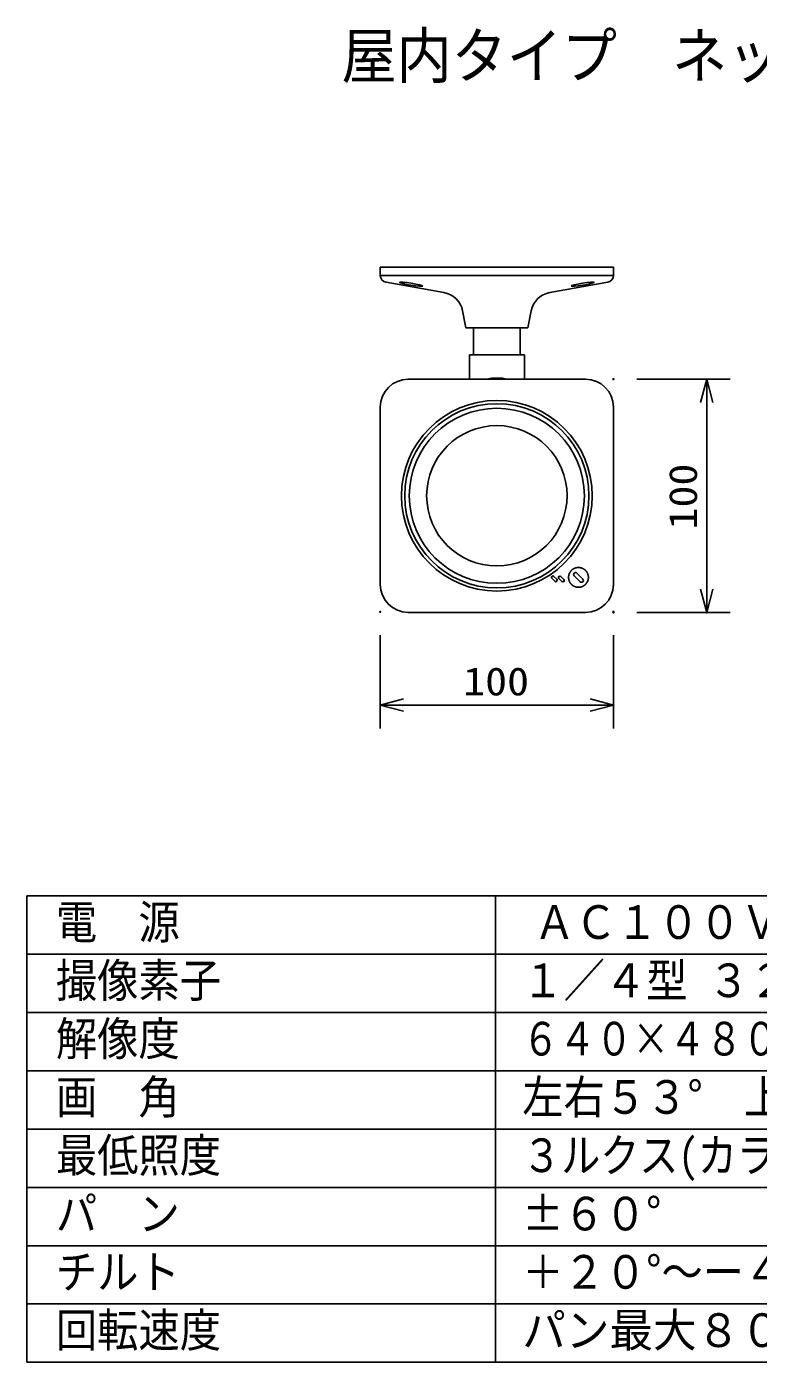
# Model space of a CAD drawing. Units: millimetres, scale not verified. Extents: x -62 to 63, y -57 to 58.
# Drawn here: x -62.5 to 0.3, y -56.8 to 57.7 of the extents above; entities that cross this region are included whole.
import ezdxf
from ezdxf.enums import TextEntityAlignment as Align

# ---------------------------------------------------------------- set-up
doc = ezdxf.new("R2010")
doc.units = ezdxf.units.MM
doc.header["$LTSCALE"] = 0.191673
doc.header["$PDMODE"] = 32
doc.header["$PDSIZE"] = 0.0958
for name, color, linetype in [('0-0_MOJI1', 2, 'Continuous'), ('0-2_GAIKEI', 1, 'Continuous'), ('0-3_WAKU', 7, 'Continuous')]:
    doc.layers.add(name, color=color, linetype=linetype)
doc.styles.add('ＭＳ ゴシック', font='')
doc.styles.get('ＭＳ ゴシック').set_extended_font_data('MS Gothic')

# ---------------------------------------------------------------- blocks, each defined once
blk = doc.blocks.new('_OPEN30')
at = {"layer": '0-3_WAKU'}
blk.add_line((0, 0), (-1, 0), dxfattribs=at)
blk.add_lwpolyline([(-1, 0.26795), (0, 0), (-1, -0.26795)], dxfattribs=at)

msp = doc.modelspace()

# ---------------------------------------------------------------- linework, layer by layer
at = {"layer": '0-2_GAIKEI', "color": 7}
for p, q in [((-12.1446, 37.0839), (-32.1445, 37.0839)), ((-32.1445, 37.0839), (-32.1445, 36.3873)), ((-12.1446, 36.3873), (-12.1446, 37.0839)), ((-26.6951, 34.9222), (-31.6488, 35.7964)), ((-17.594, 34.9222), (-12.6403, 35.7964)), ((-24.7946, 31.8839), (-25.0802, 33.3382)), ((-19.4946, 31.8839), (-19.2089, 33.3382)), ((-24.7946, 31.8839), (-19.4946, 31.8839)), ((-24.1446, 29.5832), (-24.1446, 31.8839)), ((-20.1446, 29.5832), (-20.1446, 31.8839)), ((-19.7848, 29.5832), (-24.5043, 29.5832)), ((-24.5043, 27.4839), (-24.5043, 29.5832)), ((-19.7848, 29.5832), (-19.7848, 27.4839)), ((-14.5446, 27.4839), (-29.7445, 27.4839)), ((-32.1445, 25.0839), (-32.1445, 9.8839)), ((-12.1446, 9.8839), (-12.1446, 25.0839)), ((-29.7445, 7.4839), (-14.5446, 7.4839))]:
    msp.add_line(p, q, dxfattribs=at)
at = {"layer": '0-2_GAIKEI'}
for p, q in [((-32.1445, 36.3873), (-12.1446, 36.3873)), ((-17.1821, 10.1518), (-17.4367, 10.4064)), ((-17.267, 10.5761), (-17.0124, 10.3215)), ((-16.5693, 10.1406), (-16.8239, 10.3952)), ((-16.6542, 10.5649), (-16.3996, 10.3103)), ((-15.9946, 10.4839), (-15.9939, 10.5173)), ((-15.9925, 10.4463), (-15.9946, 10.4839)), ((-15.9939, 10.5173), (-15.9931, 10.534)), ((-15.9931, 10.534), (-15.992, 10.5507)), ((-15.9896, 10.4087), (-15.9925, 10.4463)), ((-15.992, 10.5507), (-15.9905, 10.5674)), ((-15.9905, 10.5674), (-15.9887, 10.584)), ((-15.9875, 10.38), (-15.9896, 10.4087)), ((-15.9887, 10.584), (-15.9865, 10.6007)), ((-15.9841, 10.3515), (-15.9875, 10.38)), ((-15.9865, 10.6007), (-15.9841, 10.6173)), ((-15.9841, 10.6173), (-15.9813, 10.6338)), ((-15.9813, 10.3331), (-15.9841, 10.3515)), ((-15.9813, 10.6338), (-15.9782, 10.6503)), ((-15.9781, 10.3147), (-15.9813, 10.3331)), ((-15.9782, 10.6503), (-15.9747, 10.6668)), ((-15.9747, 10.3006), (-15.9781, 10.3147)), ((-15.9747, 10.6668), (-15.9709, 10.6832)), ((-15.9709, 10.6832), (-15.9668, 10.6996)), ((-15.9668, 10.6996), (-15.9624, 10.7159)), ((-15.9624, 10.7159), (-15.9576, 10.7321)), ((-15.9576, 10.7321), (-15.9525, 10.7482)), ((-15.9525, 10.7482), (-15.9471, 10.7642)), ((-15.9471, 10.7642), (-15.9413, 10.7802)), ((-15.9413, 10.7802), (-15.9353, 10.796)), ((-15.9353, 10.796), (-15.9289, 10.8117)), ((-15.9289, 10.8117), (-15.9221, 10.8274)), ((-15.9221, 10.8274), (-15.9151, 10.8429)), ((-15.9151, 10.8429), (-15.9077, 10.8582)), ((-15.9077, 10.8582), (-15.9001, 10.8735)), ((-15.9001, 10.8735), (-15.8921, 10.8886)), ((-15.8921, 10.8886), (-15.8838, 10.9035)), ((-15.8838, 10.9035), (-15.8752, 10.9183)), ((-15.8752, 10.9183), (-15.8663, 10.9329)), ((-15.8663, 10.9329), (-15.8571, 10.9474)), ((-15.8571, 10.9474), (-15.8476, 10.9616)), ((-15.8476, 10.9616), (-15.8378, 10.9757)), ((-15.8378, 10.9757), (-15.8278, 10.9896)), ((-15.8278, 10.9896), (-15.8174, 11.0033)), ((-15.8174, 11.0033), (-15.8068, 11.0168)), ((-15.8068, 11.0168), (-15.7959, 11.0301)), ((-15.7959, 11.0301), (-15.7848, 11.0432)), ((-15.7848, 11.0432), (-15.7733, 11.056)), ((-15.7733, 11.056), (-15.7616, 11.0686)), ((-15.7616, 11.0686), (-15.7496, 11.081)), ((-15.7496, 11.081), (-15.7374, 11.0931)), ((-15.7374, 11.0931), (-15.725, 11.1049)), ((-15.725, 11.1049), (-15.7122, 11.1165)), ((-15.7122, 11.1165), (-15.6993, 11.1279)), ((-15.6993, 11.1279), (-15.6861, 11.139)), ((-15.6861, 11.139), (-15.6727, 11.1498)), ((-15.6727, 11.1498), (-15.6591, 11.1604)), ((-15.6591, 11.1604), (-15.6453, 11.1706)), ((-15.6453, 11.1706), (-15.6313, 11.1806)), ((-15.6313, 11.1806), (-15.6171, 11.1903)), ((-15.6171, 11.1903), (-15.6027, 11.1998)), ((-15.6027, 11.1998), (-15.5882, 11.2089)), ((-15.5882, 11.2089), (-15.5734, 11.2177)), ((-15.5734, 11.2177), (-15.5585, 11.2263)), ((-15.5585, 11.2263), (-15.5435, 11.2345)), ((-15.5435, 11.2345), (-15.5283, 11.2424)), ((-15.5283, 11.2424), (-15.5129, 11.25)), ((-15.5129, 11.25), (-15.4974, 11.2573)), ((-15.4974, 11.2573), (-15.4818, 11.2642)), ((-15.4818, 11.2642), (-15.466, 11.2708)), ((-15.466, 11.2708), (-15.4502, 11.2772)), ((-15.4502, 11.2772), (-15.4342, 11.2831)), ((-15.4342, 11.2831), (-15.4181, 11.2887)), ((-15.4181, 11.2887), (-15.402, 11.2941)), ((-15.402, 11.2941), (-15.3857, 11.299)), ((-15.3857, 11.299), (-15.3694, 11.3037)), ((-15.3694, 11.3037), (-15.353, 11.308)), ((-15.353, 11.308), (-15.3365, 11.312)), ((-15.3365, 11.312), (-15.32, 11.3156)), ((-15.32, 11.3156), (-15.3034, 11.319)), ((-15.3034, 11.319), (-15.2868, 11.3219)), ((-15.2931, 10.8587), (-14.7698, 10.3354)), ((-15.2868, 11.3219), (-15.2702, 11.3246)), ((-15.2702, 11.3246), (-15.2535, 11.327)), ((-15.2535, 11.327), (-15.2368, 11.3289)), ((-15.2368, 11.3289), (-15.22, 11.3306)), ((-15.22, 11.3306), (-15.2033, 11.332)), ((-15.2033, 11.332), (-15.1866, 11.333)), ((-15.1866, 11.333), (-15.1699, 11.3336)), ((-15.1699, 11.3336), (-15.1531, 11.334)), ((-15.1531, 11.334), (-15.1365, 11.334)), ((-15.1365, 11.334), (-15.1198, 11.3337)), ((-15.1198, 11.3337), (-15.1032, 11.333)), ((-15.1032, 11.333), (-15.0866, 11.332)), ((-15.0866, 11.332), (-15.07, 11.3307)), ((-15.07, 11.3307), (-15.0535, 11.3291)), ((-15.0535, 11.3291), (-15.0371, 11.3271)), ((-15.0371, 11.3271), (-15.0207, 11.3249)), ((-15.0207, 11.3249), (-15.0044, 11.3223)), ((-15.0044, 11.3223), (-14.9882, 11.3194)), ((-14.9882, 11.3194), (-14.972, 11.3162)), ((-14.972, 11.3162), (-14.9559, 11.3127)), ((-14.9559, 11.3127), (-14.94, 11.3088)), ((-14.94, 11.3088), (-14.924, 11.3047)), ((-14.924, 11.3047), (-14.9082, 11.3003)), ((-14.9082, 11.3003), (-14.8925, 11.2955)), ((-14.8925, 11.2955), (-14.8769, 11.2905)), ((-14.8769, 11.2905), (-14.8614, 11.2852)), ((-14.8614, 11.2852), (-14.846, 11.2796)), ((-14.846, 11.2796), (-14.8307, 11.2737)), ((-14.8307, 11.2737), (-14.8156, 11.2675)), ((-14.8156, 11.2675), (-14.8006, 11.2611)), ((-14.8006, 11.2611), (-14.7857, 11.2543)), ((-14.7857, 11.2543), (-14.771, 11.2473)), ((-14.771, 11.2473), (-14.7564, 11.24)), ((-14.7564, 11.24), (-14.7419, 11.2325)), ((-14.7419, 11.2325), (-14.7276, 11.2247)), ((-14.7276, 11.2247), (-14.7135, 11.2166)), ((-14.7135, 11.2166), (-14.6995, 11.2082)), ((-14.6995, 11.2082), (-14.6857, 11.1996)), ((-14.6857, 11.1996), (-14.6721, 11.1907)), ((-14.6721, 11.1907), (-14.6586, 11.1816)), ((-14.6586, 11.1816), (-14.6454, 11.1722)), ((-14.6454, 11.1722), (-14.6323, 11.1626)), ((-14.6323, 11.1626), (-14.6194, 11.1527)), ((-14.6194, 11.1527), (-14.6067, 11.1425)), ((-14.6067, 11.1425), (-14.5942, 11.1322)), ((-14.5942, 11.1322), (-14.5819, 11.1216)), ((-14.5819, 11.1216), (-14.5699, 11.1107)), ((-14.5699, 11.1107), (-14.558, 11.0996)), ((-14.558, 11.0996), (-14.5464, 11.0883)), ((-14.5464, 11.0883), (-14.535, 11.0768)), ((-14.535, 11.0768), (-14.5238, 11.065)), ((-14.5238, 11.065), (-14.5129, 11.053)), ((-14.5129, 11.053), (-14.5021, 11.0408)), ((-14.5021, 11.0408), (-14.4917, 11.0284)), ((-14.4917, 11.0284), (-14.4814, 11.0158)), ((-14.4814, 11.0158), (-14.4714, 11.003)), ((-14.4714, 11.003), (-14.4617, 10.99)), ((-14.4617, 10.99), (-14.4522, 10.9768)), ((-14.4522, 10.9768), (-14.4429, 10.9635)), ((-14.4429, 10.9635), (-14.4339, 10.9499)), ((-14.4339, 10.9499), (-14.4252, 10.9362)), ((-14.4252, 10.9362), (-14.4167, 10.9223)), ((-14.4167, 10.9223), (-14.4084, 10.9082)), ((-14.4084, 10.9082), (-14.4005, 10.894)), ((-14.4005, 10.894), (-14.3927, 10.8797)), ((-14.3927, 10.8797), (-14.3853, 10.8652)), ((-14.3853, 10.8652), (-14.3781, 10.8505)), ((-14.3781, 10.8505), (-14.3712, 10.8357)), ((-14.3712, 10.8357), (-14.3646, 10.8208)), ((-14.3646, 10.8208), (-14.3583, 10.8057)), ((-14.3583, 10.8057), (-14.3522, 10.7905)), ((-14.3522, 10.7905), (-14.3465, 10.7752)), ((-14.3465, 10.7752), (-14.341, 10.7598)), ((-14.341, 10.7598), (-14.3358, 10.7442)), ((-14.3358, 10.7442), (-14.3309, 10.7286)), ((-14.3309, 10.7286), (-14.3263, 10.7128)), ((-14.3263, 10.7128), (-14.3219, 10.697)), ((-14.3219, 10.697), (-14.3179, 10.6811)), ((-14.3179, 10.6811), (-14.3142, 10.665)), ((-14.3109, 10.3174), (-14.3143, 10.3009)), ((-14.3142, 10.665), (-14.3108, 10.6489)), ((-14.3077, 10.334), (-14.3109, 10.3174)), ((-14.3108, 10.6489), (-14.3077, 10.6327)), ((-14.3077, 10.6327), (-14.305, 10.6165)), ((-14.3049, 10.3507), (-14.3077, 10.334)), ((-14.305, 10.6165), (-14.3025, 10.6002)), ((-14.3024, 10.3674), (-14.3049, 10.3507)), ((-14.3025, 10.6002), (-14.3004, 10.5838)), ((-14.3002, 10.3841), (-14.3024, 10.3674)), ((-14.3004, 10.5838), (-14.2985, 10.5673)), ((-14.2984, 10.4008), (-14.3002, 10.3841)), ((-14.2985, 10.5673), (-14.297, 10.5508)), ((-14.2969, 10.4175), (-14.2984, 10.4008)), ((-14.297, 10.5508), (-14.2958, 10.5343)), ((-14.2957, 10.4343), (-14.2969, 10.4175)), ((-14.2958, 10.5343), (-14.295, 10.5177)), ((-14.2949, 10.451), (-14.2957, 10.4343)), ((-14.295, 10.5177), (-14.2945, 10.5011)), ((-14.2944, 10.4677), (-14.2949, 10.451)), ((-14.2945, 10.5011), (-14.2943, 10.4844)), ((-14.2943, 10.4844), (-14.2944, 10.4677)), ((-15.9712, 10.2865), (-15.9747, 10.3006)), ((-15.9672, 10.271), (-15.9712, 10.2865)), ((-15.963, 10.2556), (-15.9672, 10.271)), ((-15.9584, 10.2392), (-15.963, 10.2556)), ((-15.9534, 10.223), (-15.9584, 10.2392)), ((-15.9482, 10.2072), (-15.9534, 10.223)), ((-15.9427, 10.1916), (-15.9482, 10.2072)), ((-15.9369, 10.1764), (-15.9427, 10.1916)), ((-15.9309, 10.1612), (-15.9369, 10.1764)), ((-15.9245, 10.1462), (-15.9309, 10.1612)), ((-15.9178, 10.1312), (-15.9245, 10.1462)), ((-15.9109, 10.1164), (-15.9178, 10.1312)), ((-15.9036, 10.1016), (-15.9109, 10.1164)), ((-15.8961, 10.0871), (-15.9036, 10.1016)), ((-15.8883, 10.0727), (-15.8961, 10.0871)), ((-15.8803, 10.0586), (-15.8883, 10.0727)), ((-15.8719, 10.0445), (-15.8803, 10.0586)), ((-15.8633, 10.0307), (-15.8719, 10.0445)), ((-15.8545, 10.017), (-15.8633, 10.0307)), ((-15.8454, 10.0035), (-15.8545, 10.017)), ((-15.836, 9.9901), (-15.8454, 10.0035)), ((-15.8264, 9.977), (-15.836, 9.9901)), ((-15.8165, 9.964), (-15.8264, 9.977)), ((-15.8064, 9.9513), (-15.8165, 9.964)), ((-15.7961, 9.9387), (-15.8064, 9.9513)), ((-15.7855, 9.9263), (-15.7961, 9.9387)), ((-15.7747, 9.9142), (-15.7855, 9.9263)), ((-15.7637, 9.9022), (-15.7747, 9.9142)), ((-15.7525, 9.8904), (-15.7637, 9.9022)), ((-15.741, 9.8789), (-15.7525, 9.8904)), ((-15.7293, 9.8676), (-15.741, 9.8789)), ((-15.7174, 9.8565), (-15.7293, 9.8676)), ((-15.7053, 9.8456), (-15.7174, 9.8565)), ((-15.693, 9.835), (-15.7053, 9.8456)), ((-15.6805, 9.8246), (-15.693, 9.835)), ((-15.6679, 9.8144), (-15.6805, 9.8246)), ((-15.655, 9.8045), (-15.6679, 9.8144)), ((-15.6419, 9.7948), (-15.655, 9.8045)), ((-15.6287, 9.7854), (-15.6419, 9.7948)), ((-15.6153, 9.7762), (-15.6287, 9.7854)), ((-15.6017, 9.7673), (-15.6153, 9.7762)), ((-15.5879, 9.7586), (-15.6017, 9.7673)), ((-15.5739, 9.7502), (-15.5879, 9.7586)), ((-15.5598, 9.7421), (-15.5739, 9.7502)), ((-15.5456, 9.7342), (-15.5598, 9.7421)), ((-15.5312, 9.7266), (-15.5456, 9.7342)), ((-15.5166, 9.7193), (-15.5312, 9.7266)), ((-15.5019, 9.7123), (-15.5166, 9.7193)), ((-15.487, 9.7056), (-15.5019, 9.7123)), ((-15.472, 9.6991), (-15.487, 9.7056)), ((-15.4569, 9.693), (-15.472, 9.6991)), ((-15.4416, 9.6871), (-15.4569, 9.693)), ((-15.4262, 9.6815), (-15.4416, 9.6871)), ((-15.4107, 9.6763), (-15.4262, 9.6815)), ((-15.3951, 9.6713), (-15.4107, 9.6763)), ((-15.3794, 9.6666), (-15.3951, 9.6713)), ((-15.3635, 9.6623), (-15.3794, 9.6666)), ((-15.3476, 9.6582), (-15.3635, 9.6623)), ((-15.3316, 9.6545), (-15.3476, 9.6582)), ((-15.3155, 9.6511), (-15.3316, 9.6545)), ((-15.2993, 9.6479), (-15.3155, 9.6511)), ((-15.283, 9.6451), (-15.2993, 9.6479)), ((-15.2667, 9.6426), (-15.283, 9.6451)), ((-15.2503, 9.6405), (-15.2667, 9.6426)), ((-15.2338, 9.6386), (-15.2503, 9.6405)), ((-15.2173, 9.637), (-15.2338, 9.6386)), ((-15.2008, 9.6358), (-15.2173, 9.637)), ((-15.1842, 9.6349), (-15.2008, 9.6358)), ((-15.1676, 9.6343), (-15.1842, 9.6349)), ((-15.151, 9.6341), (-15.1676, 9.6343)), ((-15.1343, 9.6341), (-15.151, 9.6341)), ((-15.1176, 9.6345), (-15.1343, 9.6341)), ((-15.101, 9.6352), (-15.1176, 9.6345)), ((-15.0843, 9.6363), (-15.101, 9.6352)), ((-15.0676, 9.6376), (-15.0843, 9.6363)), ((-15.0509, 9.6393), (-15.0676, 9.6376)), ((-15.0343, 9.6413), (-15.0509, 9.6393)), ((-15.0177, 9.6437), (-15.0343, 9.6413)), ((-15.0011, 9.6463), (-15.0177, 9.6437)), ((-14.9846, 9.6493), (-15.0011, 9.6463)), ((-14.9681, 9.6526), (-14.9846, 9.6493)), ((-14.9517, 9.6563), (-14.9681, 9.6526)), ((-14.9353, 9.6602), (-14.9517, 9.6563)), ((-14.919, 9.6645), (-14.9353, 9.6602)), ((-14.9028, 9.6691), (-14.919, 9.6645)), ((-14.8866, 9.6741), (-14.9028, 9.6691)), ((-14.8706, 9.6793), (-14.8866, 9.6741)), ((-14.8546, 9.6849), (-14.8706, 9.6793)), ((-14.8388, 9.6908), (-14.8546, 9.6849)), ((-14.823, 9.6971), (-14.8388, 9.6908)), ((-14.8074, 9.7037), (-14.823, 9.6971)), ((-14.7919, 9.7106), (-14.8074, 9.7037)), ((-14.7765, 9.7178), (-14.7919, 9.7106)), ((-14.7612, 9.7253), (-14.7765, 9.7178)), ((-14.7461, 9.7332), (-14.7612, 9.7253)), ((-14.7312, 9.7413), (-14.7461, 9.7332)), ((-14.7164, 9.7498), (-14.7312, 9.7413)), ((-14.7017, 9.7586), (-14.7164, 9.7498)), ((-14.6872, 9.7676), (-14.7017, 9.7586)), ((-14.6729, 9.777), (-14.6872, 9.7676)), ((-14.6588, 9.7866), (-14.6729, 9.777)), ((-14.6449, 9.7966), (-14.6588, 9.7866)), ((-14.6312, 9.8068), (-14.6449, 9.7966)), ((-14.6176, 9.8173), (-14.6312, 9.8068)), ((-14.6043, 9.828), (-14.6176, 9.8173)), ((-14.5911, 9.8391), (-14.6043, 9.828)), ((-14.5783, 9.8504), (-14.5911, 9.8391)), ((-14.5656, 9.8619), (-14.5783, 9.8504)), ((-14.5531, 9.8737), (-14.5656, 9.8619)), ((-14.5409, 9.8858), (-14.5531, 9.8737)), ((-14.529, 9.8981), (-14.5409, 9.8858)), ((-14.5173, 9.9107), (-14.529, 9.8981)), ((-14.5058, 9.9235), (-14.5173, 9.9107)), ((-14.4946, 9.9365), (-14.5058, 9.9235)), ((-14.4837, 9.9498), (-14.4946, 9.9365)), ((-14.473, 9.9632), (-14.4837, 9.9498)), ((-14.4627, 9.9769), (-14.473, 9.9632)), ((-14.4526, 9.9908), (-14.4627, 9.9769)), ((-14.4427, 10.0049), (-14.4526, 9.9908)), ((-14.4332, 10.0192), (-14.4427, 10.0049)), ((-14.4239, 10.0336), (-14.4332, 10.0192)), ((-14.415, 10.0483), (-14.4239, 10.0336)), ((-14.4063, 10.0631), (-14.415, 10.0483)), ((-14.3979, 10.0781), (-14.4063, 10.0631)), ((-14.3899, 10.0932), (-14.3979, 10.0781)), ((-14.3821, 10.1085), (-14.3899, 10.0932)), ((-14.3747, 10.1239), (-14.3821, 10.1085)), ((-14.3676, 10.1394), (-14.3747, 10.1239)), ((-14.3608, 10.1551), (-14.3676, 10.1394)), ((-14.3543, 10.1709), (-14.3608, 10.1551)), ((-14.3481, 10.1868), (-14.3543, 10.1709)), ((-14.3423, 10.2029), (-14.3481, 10.1868)), ((-14.3368, 10.219), (-14.3423, 10.2029)), ((-14.3317, 10.2352), (-14.3368, 10.219)), ((-14.3268, 10.2515), (-14.3317, 10.2352)), ((-14.3223, 10.2679), (-14.3268, 10.2515)), ((-14.3182, 10.2844), (-14.3223, 10.2679)), ((-14.3143, 10.3009), (-14.3182, 10.2844))]:
    msp.add_line(p, q, dxfattribs=at)
at = {"layer": '0-2_GAIKEI', "color": 3}
for p, q in [((-10.1446, 27.4839), (-2.1446, 27.4839)), ((-4.1446, 25.4839), (-4.1446, 9.4839)), ((-10.1446, 7.4839), (-2.1446, 7.4839)), ((-32.1445, 5.535), (-32.1445, -2.465)), ((-12.1446, 5.535), (-12.1446, -2.465)), ((-30.1445, -0.465), (-14.1446, -0.465))]:
    msp.add_line(p, q, dxfattribs=at)
at = {"layer": '0-2_GAIKEI'}
msp.add_lwpolyline([(-14.9961, 10.1092), (-15.3708, 10.4839), (-15.5193, 10.6324)], dxfattribs=at)
for centre, radius in [((-22.1445, 17.4839), 8.1785), ((-22.1446, 17.4839), 7.9), ((-22.1446, 17.4839), 7.5057), ((-22.1446, 17.4839), 6.0195)]:
    msp.add_circle(centre, radius, dxfattribs=at)
at = {"layer": '0-2_GAIKEI', "color": 7}
for centre, radius, start, end in [((-31.5445, 36.3873), 0.6, 180, 259.99202), ((-12.7446, 36.3873), 0.6, 280.00798, 0), ((-27.0427, 32.9527), 2, 11.11304, 79.99202), ((-17.2464, 32.9527), 2, 100.00798, 168.88696), ((-29.7445, 25.0839), 2.4, 90, 180), ((-14.5446, 25.0839), 2.4, 0, 90), ((-29.7445, 9.8839), 2.4, 180, 270), ((-14.5446, 9.8839), 2.4, 270, 0)]:
    msp.add_arc(centre, radius, start, end, dxfattribs=at)
at = {"layer": '0-2_GAIKEI'}
for centre, radius, start, end in [((-22.1446, 23.0839), 4.4995, 77.9259, 102.0741), ((-17.3518, 10.4912), 0.12, 45, 225), ((-17.0973, 10.2367), 0.12, 225, 45), ((-16.739, 10.48), 0.12, 45, 225), ((-16.4845, 10.2255), 0.12, 225, 45), ((-15.4062, 10.7456), 0.16, 45, 225), ((-14.8829, 10.2223), 0.16, 225, 45)]:
    msp.add_arc(centre, radius, start, end, dxfattribs=at)
for centre, major_axis in [((-29.4953, 35.6299), (0.989, -0.1574)), ((-14.7938, 35.6299), (-0.989, -0.1574))]:
    msp.add_ellipse(centre, major_axis=major_axis, ratio=0.082455, dxfattribs=at)
at = {"layer": '0-3_WAKU', "color": 4}
for p, q in [((-62.4652, -16.828), (-62.4652, -56.8279)), ((62.5346, -16.828), (-62.4652, -16.828)), ((-22.2597, -56.8279), (-22.2597, -16.828)), ((-62.4652, -56.8279), (62.5346, -56.8279))]:
    msp.add_line(p, q, dxfattribs=at)
at = {"layer": '0-3_WAKU', "color": 1}
for p, q in [((62.5346, -21.8279), (-62.4652, -21.8279)), ((62.5346, -26.8279), (-62.4652, -26.8279)), ((62.5346, -31.8279), (-62.4652, -31.8279)), ((62.5346, -36.8279), (-62.4652, -36.8279)), ((62.5346, -41.8279), (-62.4652, -41.8279)), ((62.5346, -46.8279), (-62.4652, -46.8279)), ((62.5346, -51.8279), (-62.4652, -51.8279))]:
    msp.add_line(p, q, dxfattribs=at)
at = {"layer": '0-3_WAKU'}
for p in [(-12.1446, 27.4839), (-32.1445, 7.535), (-12.1446, 7.535), (-12.1446, 7.4839), (-4.1446, 7.4839), (-12.1446, -0.465)]:
    msp.add_point(p, dxfattribs=at)

# ---------------------------------------------------------------- block references
at = {"layer": '0-2_GAIKEI', "xscale": 2, "yscale": 2}
for p, rotation in [((-4.1446, 27.4839), 90), ((-4.1446, 7.4839), 270), ((-32.1445, -0.465), 180)]:
    msp.add_blockref('_OPEN30', p, dxfattribs=dict(at, rotation=rotation))
msp.add_blockref('_OPEN30', (-12.1446, -0.465), dxfattribs=at)

# ---------------------------------------------------------------- texts
at = {"layer": '0-0_MOJI1', "style": 'ＭＳ ゴシック'}
for s, height, width, p in [('屋内タイプ\u3000ネットワークカメラ', 3.849, 0.9, (-35.4652, 52.1477)), ('電\u3000源', 2.886, 0.9, (-59.9652, -21.3831)), ('ＡＣ１００Ｖ\u3000５０／６０Ｈｚ', 2.886, 0.9, (-18.9652, -21.3831)), ('撮像素子', 2.886, 0.9, (-59.9652, -26.3831)), ('１／４型 ３２万画素ＣＣＤ', 2.886, 0.9, (-19.9652, -26.3831)), ('解像度', 2.886, 0.9, (-59.9652, -31.383)), ('６４０×４８０、３２０×２４０、１６０×１２０ドット', 2.886, 0.8, (-19.9652, -31.383)), ('画\u3000角', 2.886, 0.9, (-59.9652, -36.383)), ('左右５３°\u3000上下４０°', 2.886, 0.9, (-19.9652, -36.383)), ('最低照度', 2.886, 0.9, (-59.9652, -41.383)), ('３ルクス(カラーナイトビューモー時：０．２ルクス)', 2.886, 0.85, (-19.9652, -41.383)), ('パ\u3000ン', 2.886, 0.9, (-59.9652, -46.383)), ('±６０°', 2.886, 0.9, (-19.9652, -46.383)), ('チルト', 2.886, 0.9, (-59.9652, -51.383)), ('＋２０°～ー４５°', 2.886, 0.9, (-19.9652, -51.383)), ('回転速度', 2.886, 0.9, (-59.9652, -56.383)), ('パン最大８０°/秒\u3000チルト最大８０°/秒', 2.886, 0.95, (-19.9652, -56.383))]:
    msp.add_text(s, height=height, dxfattribs=dict(at, width=width)).set_placement(p, align=Align.BOTTOM_LEFT)
at = {"layer": '0-2_GAIKEI', "color": 3, "style": 'ＭＳ ゴシック', "width": 1.15}
msp.add_text('100', height=2.406, rotation=90, dxfattribs=at).set_placement((-4.2542, 14.5968), align=Align.BOTTOM_LEFT)
msp.add_text('100', height=2.406, dxfattribs=at).set_placement((-25.0317, -0.3554), align=Align.BOTTOM_LEFT)

doc.saveas('drawing.dxf')
